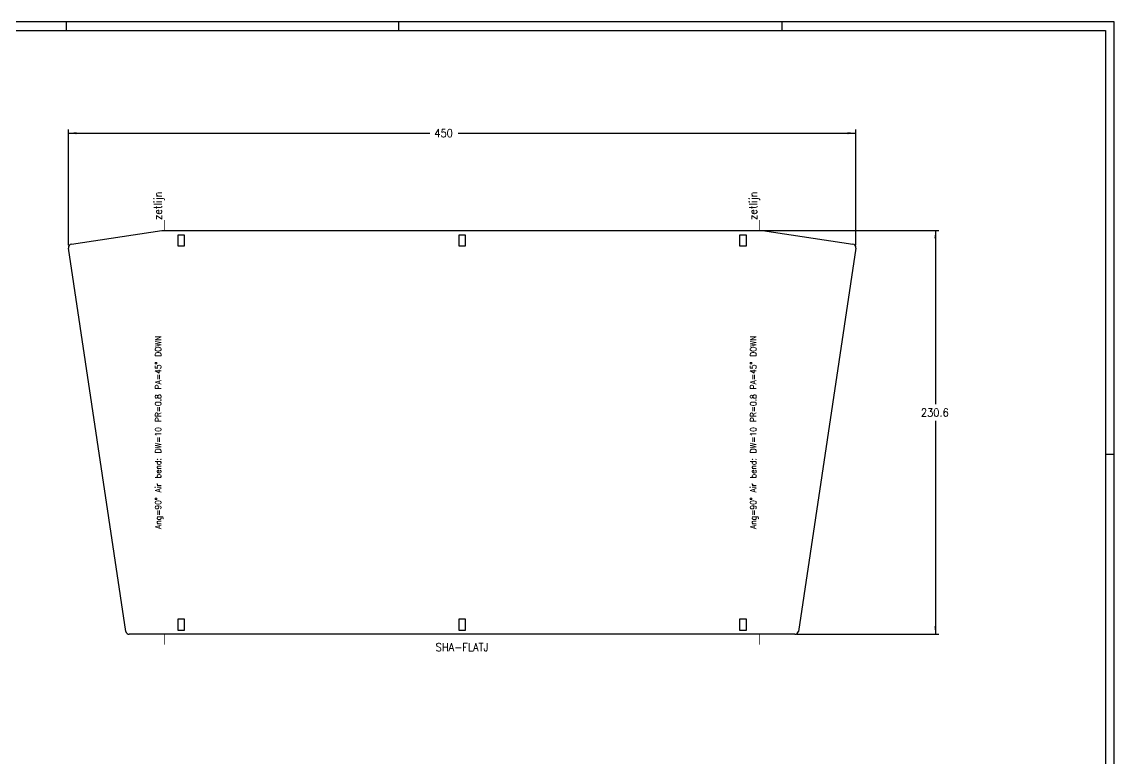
# Model space of a CAD drawing. Header units: millimetres. Extents: x -710 to 479, y -364 to 477.
# Drawn here: x -145 to 479, y 56 to 477 of the extents above; entities that cross this region are included whole.
import ezdxf

# ---------------------------------------------------------------- set-up
doc = ezdxf.new("R2010")
doc.units = ezdxf.units.MM
doc.layers.add('1', color=7, linetype='Continuous')
doc.styles.add('CONVERTER_11', font='txt.shx', dxfattribs={"width": 0.9})
doc.dimstyles.new('ME10_DIM_10', dxfattribs={"dimtxt": 4.572, "dimasz": 4.572, "dimexe": 2.03, "dimexo": 1.27, "dimgap": 2.54, "dimtad": 0, "dimtih": 1, "dimtoh": 1, "dimdec": 1, "dimdsep": 46, "dimtxsty": 'CONVERTER_11', "dimsah": 1, "dimcen": 0.09, "dimclrd": 160, "dimclre": 160, "dimclrt": 5, "dimadec": 0, "dimazin": 0, "dimtfac": 1, "dimtdec": 4, "dimtix": 1, "dimtmove": 0, "dimatfit": 3, "dimfxl": 0, "dimtolj": 1, "dimtzin": 0, "dimarcsym": 0})

# ---------------------------------------------------------------- blocks, each defined once
blk = doc.blocks.new('upside', base_point=(-118.74, 127))
at = {"color": 250, "linetype": 'Continuous'}
for p, q in [((-117.04, 349.88), (-65.35, 357.64)), ((-65.35, 357.64), (-62.23, 357.64)), ((-62.23, 357.64), (274.77, 357.64)), ((274.77, 357.64), (277.89, 357.64)), ((277.89, 357.64), (329.58, 349.88)), ((-55.98, 355.18), (-52.48, 355.18)), ((-55.98, 348.68), (-55.98, 355.18)), ((-52.48, 355.18), (-52.48, 348.68)), ((104.52, 355.18), (108.02, 355.18)), ((104.52, 348.68), (104.52, 355.18)), ((108.02, 355.18), (108.02, 348.68)), ((265.02, 355.18), (268.52, 355.18)), ((265.02, 348.68), (265.02, 355.18)), ((268.52, 355.18), (268.52, 348.68)), ((-85.88, 128.7), (-118.72, 347.61)), ((-52.48, 348.68), (-55.98, 348.68)), ((108.02, 348.68), (104.52, 348.68)), ((268.52, 348.68), (265.02, 348.68)), ((331.26, 347.61), (298.43, 128.7)), ((-55.98, 135.75), (-52.48, 135.75)), ((-55.98, 129.25), (-55.98, 135.75)), ((-52.48, 135.75), (-52.48, 129.25)), ((104.52, 135.75), (108.02, 135.75)), ((104.52, 129.25), (104.52, 135.75)), ((108.02, 135.75), (108.02, 129.25)), ((265.02, 135.75), (268.52, 135.75)), ((265.02, 129.25), (265.02, 135.75)), ((268.52, 135.75), (268.52, 129.25)), ((-65.35, 127), (-83.91, 127)), ((-62.23, 127), (-65.35, 127)), ((274.77, 127), (-62.23, 127)), ((-52.48, 129.25), (-55.98, 129.25)), ((108.02, 129.25), (104.52, 129.25)), ((268.52, 129.25), (265.02, 129.25)), ((277.89, 127), (274.77, 127)), ((296.45, 127), (277.89, 127))]:
    blk.add_line(p, q, dxfattribs=at)
for centre, start, end in [((-116.74, 347.91), 98.53077, 188.53077), ((329.28, 347.91), 351.46923, 81.46923), ((-83.91, 129), 188.53077, 270), ((296.45, 129), 270, 351.46923)]:
    blk.add_arc(centre, 2, start, end, dxfattribs=at)
at = {"color": 5, "char_height": 3.5, "attachment_point": 8, "rotation": 90, "line_spacing_factor": 0.660264, "style": 'CONVERTER_11'}
for insert in [(-64.54, 242.32), (275.58, 242.32)]:
    blk.add_mtext('Ang=90%%d Air bend: DW=10 PR=0.8 PA=45%%d DOWN', dxfattribs=dict(at, insert=insert))
blk = doc.blocks.new('bottom_plate__1', base_point=(-118.74, 127))
blk.add_blockref('upside', (-118.74, 127))
blk = doc.blocks.new('*D13')
at = {"layer": '1', "color": 160, "linetype": 'Continuous'}
for p, q in [((276.04, 357.64), (378.79, 357.64)), ((376.76, 357.64), (376.76, 258.48)), ((376.76, 248.83), (376.76, 127)), ((297.72, 127), (378.79, 127))]:
    blk.add_line(p, q, dxfattribs=at)
at = {"layer": '1', "color": 160}
for points in [[(377.37, 353.07), (376.16, 353.07), (376.76, 357.64)], [(376.16, 131.57), (377.37, 131.57), (376.76, 127)]]:
    blk.add_solid(points, dxfattribs=at)
at = {"layer": '1', "color": 5, "insert": (368.48, 251.37), "char_height": 4.572, "attachment_point": 7, "rotation": 0.00014, "line_spacing_factor": 0.60024, "style": 'CONVERTER_11'}
blk.add_mtext('230.6', dxfattribs=at)
blk = doc.blocks.new('*D14')
at = {"layer": '1', "color": 160, "linetype": 'Continuous'}
for p, q in [((-118.74, 349.18), (-118.74, 415.23)), ((-118.74, 413.2), (87.88, 413.2)), ((103.93, 413.2), (331.28, 413.2)), ((331.28, 349.18), (331.28, 415.23))]:
    blk.add_line(p, q, dxfattribs=at)
at = {"layer": '1', "color": 160}
for points in [[(-114.17, 413.81), (-114.17, 412.6), (-118.74, 413.2)], [(326.71, 412.6), (326.71, 413.81), (331.28, 413.2)]]:
    blk.add_solid(points, dxfattribs=at)
at = {"layer": '1', "color": 5, "insert": (90.42, 410.92), "char_height": 4.572, "attachment_point": 7, "rotation": 0.00014, "line_spacing_factor": 0.60024, "style": 'CONVERTER_11'}
blk.add_mtext('450', dxfattribs=at)
blk = doc.blocks.new('FRAME_A0', base_point=(-710.09, -364.22))
at = {"layer": '1', "color": 7, "linetype": 'Continuous'}
for p, q in [((478.91, 476.78), (-710.09, 476.78)), ((-120.09, 476.78), (-120.09, 471.78)), ((69.91, 476.78), (69.91, 471.78)), ((288.91, 476.78), (288.91, 471.78)), ((478.91, -364.22), (478.91, 476.78)), ((-705.09, 471.78), (473.91, 471.78)), ((473.91, 471.78), (473.91, -359.22)), ((478.91, 229.78), (473.91, 229.78))]:
    blk.add_line(p, q, dxfattribs=at)
blk = doc.blocks.new('SHA-FLATJ', base_point=(106.27, 242.32))
at = {"layer": '1', "color": 2, "linetype": 'Continuous', "const_width": 0.381}
for points in [[(-63.79, 357.64), (-63.79, 363.64)], [(276.33, 357.64), (276.33, 363.64)], [(-63.79, 127), (-63.79, 121)], [(276.33, 127), (276.33, 121)]]:
    blk.add_lwpolyline(points, dxfattribs=at)
blk.add_blockref('bottom_plate__1', (-118.74, 127))
at = {"layer": '1'}
blk.add_blockref('*D14', (0, 0), dxfattribs=at)
at = {"layer": '1', "color": 5, "char_height": 4.572, "attachment_point": 7, "rotation": 90, "line_spacing_factor": 1.320528, "style": 'CONVERTER_11'}
for insert in [(-63.79, 363.64), (276.33, 363.64)]:
    blk.add_mtext('zetlijn', dxfattribs=dict(at, insert=insert))
at = {"layer": '1', "color": 5, "insert": (106.27, 121.92), "char_height": 4.572, "attachment_point": 2, "line_spacing_factor": 1.320528, "style": 'CONVERTER_11'}
blk.add_mtext('SHA-FLATJ', dxfattribs=at)
at = {"layer": '1'}
dim = blk.add_linear_dim(base=(376.76, 357.64), p1=(296.45, 127), p2=(274.77, 357.64), angle=90, dimstyle='ME10_DIM_10', dxfattribs=at)
dim.commit()
dim.dimension.update_dxf_attribs({"geometry": '*D13', "text_midpoint": (376.76, 253.66), "text_rotation": 0.00014})

msp = doc.modelspace()

# ---------------------------------------------------------------- block references
msp.add_blockref('SHA-FLATJ', (106.27, 242.32))
at = {"layer": '1'}
msp.add_blockref('FRAME_A0', (-710.09, -364.22), dxfattribs=at)

doc.saveas('drawing.dxf')
